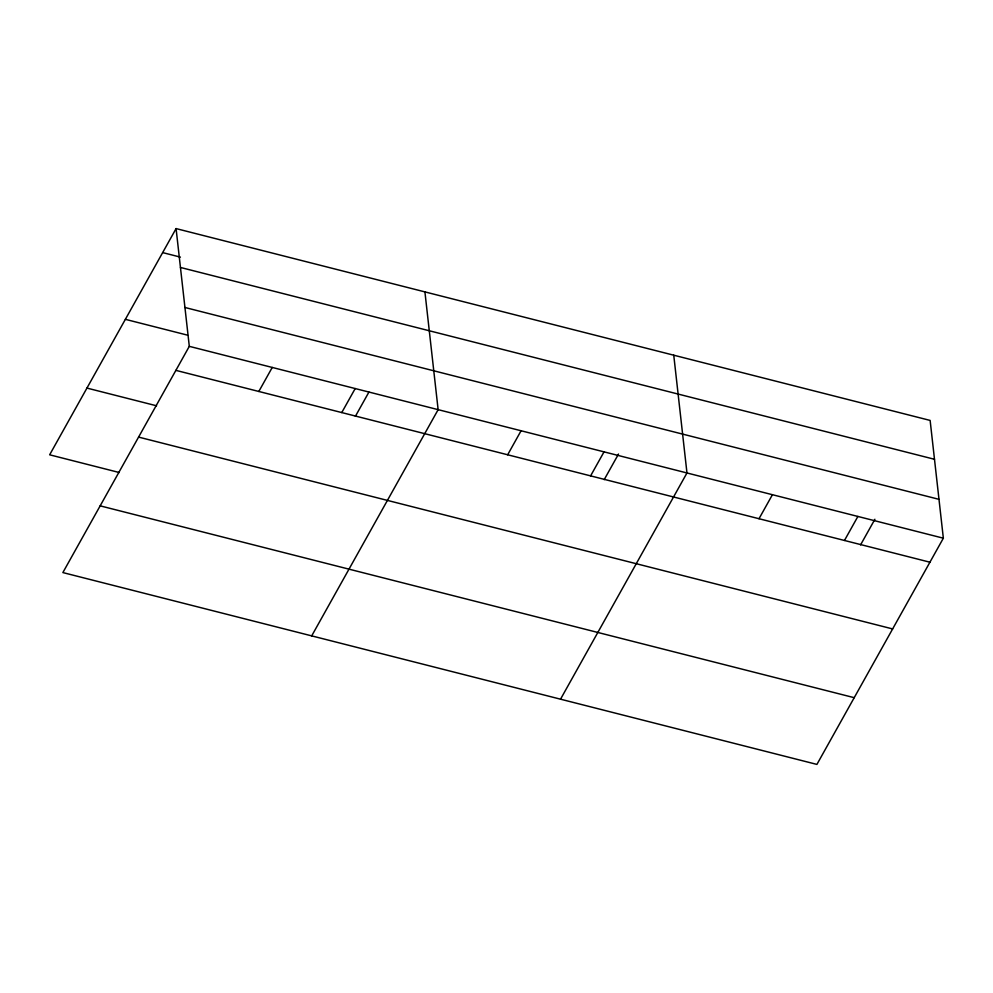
<?xml version="1.0" encoding="UTF-8"?>
<svg xmlns="http://www.w3.org/2000/svg" width="993" height="993" viewBox="0 0 993 993"><rect width="100%" height="100%" fill="white"/><g stroke="black" fill="none" stroke-linecap="round" stroke-linejoin="round"><path stroke-width="1.49" d="M176.084 228.589L189.303 346.346L62.869 572.576L816.916 764.411L943.35 538.194L930.131 420.424L176.084 228.589L49.65 454.806L119.259 472.519M258.825 391.465L272.243 367.447M341.766 412.567L355.196 388.548M355.37 416.34L368.924 392.074M311.703 635.88L438.136 409.662L424.917 291.892M507.659 454.782L521.077 430.763M590.599 475.883L604.029 451.865M604.203 479.644L618.515 454.037M560.536 699.184L686.97 472.966L673.75 355.196M759.012 518.718L772.43 494.7M844.472 540.465L857.89 516.447M860.583 544.872L874.895 519.265M162.653 252.607L180.428 257.125M180.441 267.452L934.5 459.287M184.934 307.482L938.993 499.33M125.366 319.336L187.578 335.162M189.303 346.346L943.35 538.194M175.873 370.364L929.932 562.212M86.937 388.077L156.559 405.789M138.586 437.094L892.633 628.929M100.156 505.847L854.216 697.682"/></g></svg>
